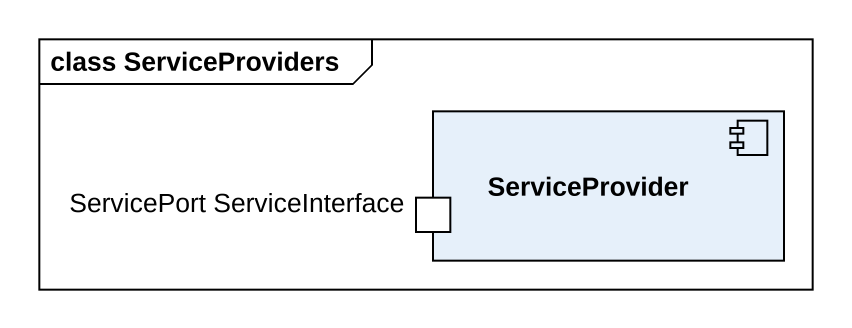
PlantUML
@startuml
mainframe class ServiceProviders
component ServiceProvider {
  port "ServicePort ServiceInterface" as ServicePort_ServiceInterface
}
@enduml
